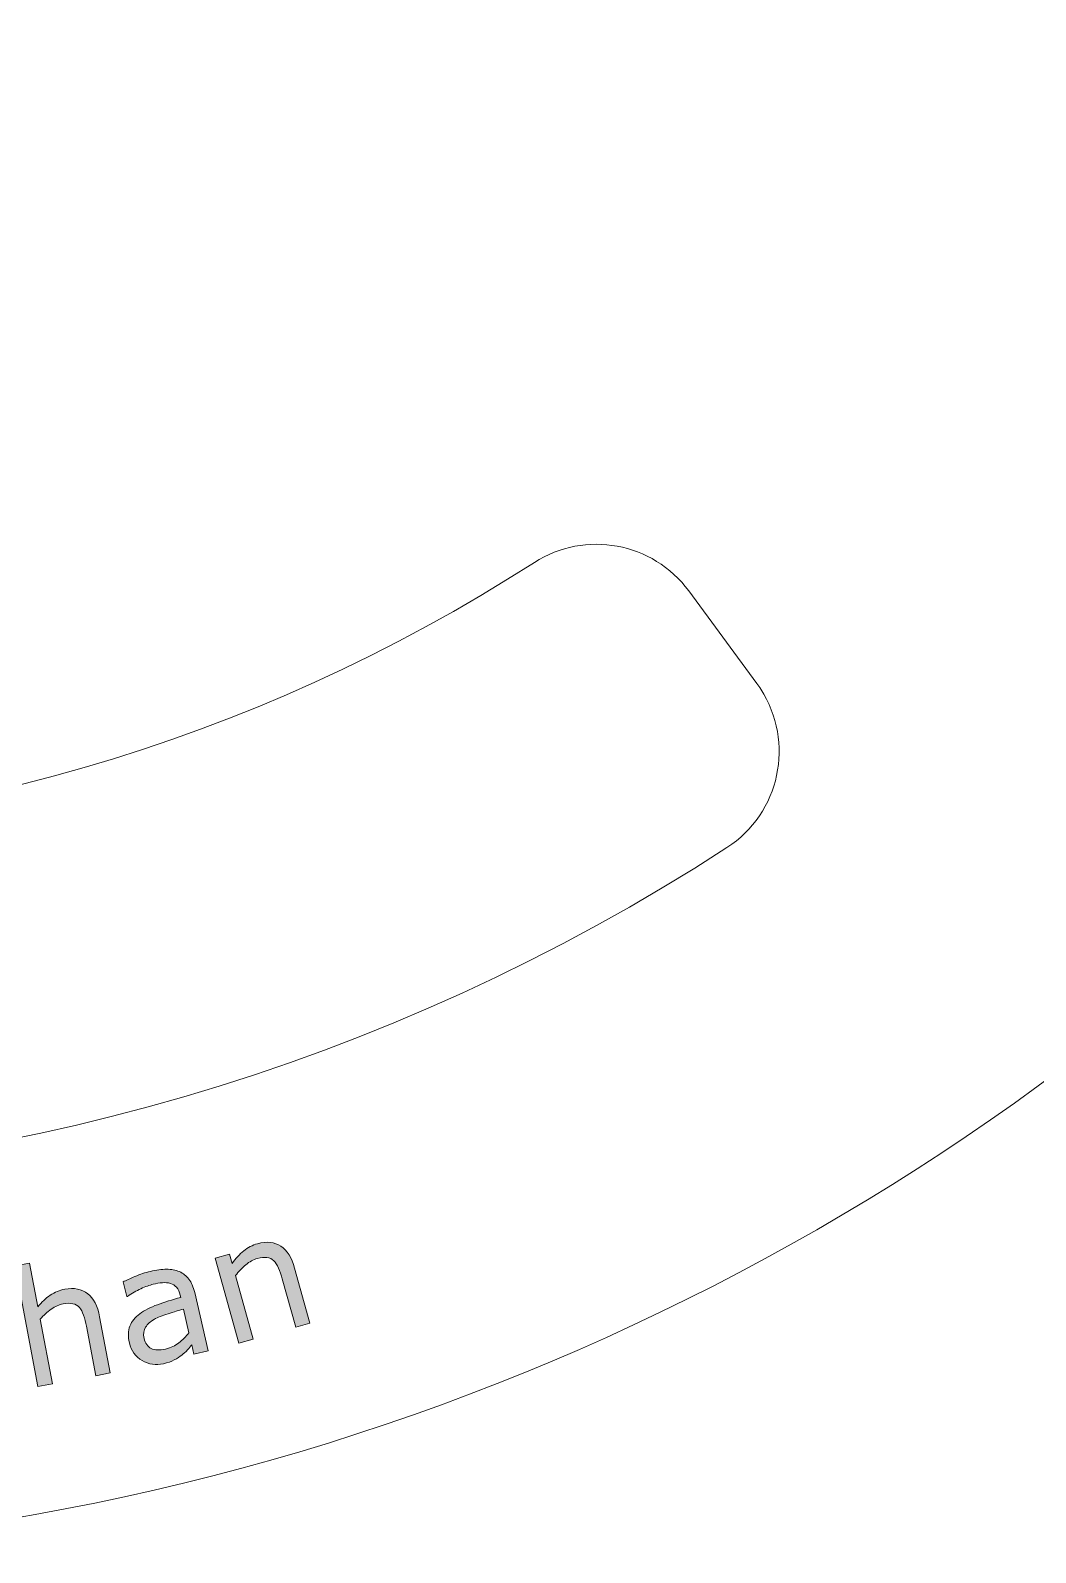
# Model space of a CAD drawing. Header units: inches. Extents: x -62 to 106, y -38 to 151.
# Drawn here: x 70.77 to 88.3, y 65.85 to 92.4 of the extents above; entities that cross this region are included whole.
import ezdxf

# ---------------------------------------------------------------- set-up
doc = ezdxf.new("R2010")
doc.units = ezdxf.units.IN
doc.header["$MEASUREMENT"] = 0
doc.layers.add('______', color=7, linetype='Continuous')
doc.layers.add('注釈', color=7, linetype='Continuous')

# ---------------------------------------------------------------- blocks, each defined once
blk = doc.blocks.new('block 2')
at = {"layer": '______', "lineweight": 0}
blk.add_open_spline([(105.832, 108.352), (105.832, 131.824), (86.804, 150.852), (63.332, 150.852), (39.859, 150.852), (20.832, 131.824), (20.832, 108.352), (20.832, 84.879), (39.859, 65.851), (63.332, 65.851), (86.804, 65.851), (105.832, 84.879), (105.832, 108.352), (105.832, 108.352), (105.832, 108.352), (105.832, 108.352)], degree=3, knots=[0, 0, 0, 0, 1, 1, 1, 2, 2, 2, 3, 3, 3, 4, 4, 4, 5, 5, 5, 5], dxfattribs=at)
blk = doc.blocks.new('block 5')
at = {"layer": '______', "lineweight": 0}
blk.add_open_spline([(43.744, 78.147), (55.659, 70.42), (71.004, 70.42), (82.919, 78.147)], degree=3, dxfattribs=at)
blk = doc.blocks.new('block 7')
at = {"layer": '______', "lineweight": 0}
blk.add_open_spline([(82.919, 78.147), (83.846, 78.748), (84.11, 79.986), (83.509, 80.913), (83.488, 80.946), (83.466, 80.978), (83.442, 81.01)], degree=3, knots=[0, 0, 0, 0, 1, 1, 1, 2, 2, 2, 2], dxfattribs=at)
blk = doc.blocks.new('block 8')
at = {"layer": '______', "lineweight": 0}
blk.add_lwpolyline([(82.255, 82.624), (83.442, 81.01)], dxfattribs=at)
blk = doc.blocks.new('block 9')
at = {"layer": '______', "lineweight": 0}
blk.add_open_spline([(82.255, 82.624), (81.629, 83.474), (80.45, 83.692), (79.562, 83.121)], degree=3, dxfattribs=at)
blk = doc.blocks.new('block 10')
at = {"layer": '______', "lineweight": 0}
blk.add_open_spline([(47.101, 83.121), (56.987, 76.761), (69.676, 76.761), (79.562, 83.121)], degree=3, dxfattribs=at)
blk = doc.blocks.new('block 200')
at = {"layer": '注釈'}
h = blk.add_hatch(color=7, dxfattribs=at)
h.dxf.hatch_style = 2
edge = h.paths.add_edge_path()
edge.add_spline(control_points=[(75.649, 69.85), (75.649, 69.85), (75.4, 69.781), (75.4, 69.781), (75.4, 69.781), (75.166, 70.625), (75.166, 70.625), (75.146, 70.693), (75.125, 70.756), (75.101, 70.814), (75.076, 70.871), (75.049, 70.914), (75.018, 70.942), (74.985, 70.973), (74.946, 70.992), (74.899, 70.998), (74.852, 71.005), (74.796, 70.999), (74.73, 70.98), (74.661, 70.962), (74.595, 70.925), (74.53, 70.871), (74.465, 70.817), (74.406, 70.754), (74.352, 70.683), (74.352, 70.683), (74.659, 69.575), (74.659, 69.575), (74.659, 69.575), (74.409, 69.506), (74.409, 69.506), (74.409, 69.506), (73.998, 70.989), (73.998, 70.989), (73.998, 70.989), (74.248, 71.058), (74.248, 71.058), (74.248, 71.058), (74.293, 70.894), (74.293, 70.894), (74.353, 70.98), (74.42, 71.053), (74.493, 71.112), (74.566, 71.172), (74.647, 71.213), (74.734, 71.238), (74.894, 71.282), (75.03, 71.268), (75.141, 71.194), (75.252, 71.121), (75.333, 70.994), (75.382, 70.813), (75.382, 70.813), (75.649, 69.85), (75.649, 69.85)], knot_values=[0, 0, 0, 0, 1, 1, 1, 2, 2, 2, 3, 3, 3, 4, 4, 4, 5, 5, 5, 6, 6, 6, 7, 7, 7, 8, 8, 8, 9, 9, 9, 10, 10, 10, 11, 11, 11, 12, 12, 12, 13, 13, 13, 14, 14, 14, 15, 15, 15, 16, 16, 16, 17, 17, 17, 18, 18, 18, 18], degree=3, periodic=1)
h = blk.add_hatch(color=7, dxfattribs=at)
h.dxf.hatch_style = 2
edge = h.paths.add_edge_path()
edge.add_spline(control_points=[(72.166, 68.985), (72.166, 68.985), (71.912, 68.936), (71.912, 68.936), (71.912, 68.936), (71.75, 69.798), (71.75, 69.798), (71.736, 69.867), (71.72, 69.932), (71.7, 69.991), (71.681, 70.051), (71.657, 70.095), (71.629, 70.126), (71.599, 70.159), (71.562, 70.181), (71.515, 70.192), (71.469, 70.203), (71.413, 70.201), (71.344, 70.189), (71.276, 70.175), (71.206, 70.145), (71.136, 70.096), (71.067, 70.048), (71.003, 69.99), (70.943, 69.924), (70.943, 69.924), (71.156, 68.794), (71.156, 68.794), (71.156, 68.794), (70.901, 68.746), (70.901, 68.746), (70.901, 68.746), (70.505, 70.854), (70.505, 70.854), (70.505, 70.854), (70.759, 70.901), (70.759, 70.901), (70.759, 70.901), (70.903, 70.139), (70.903, 70.139), (70.97, 70.22), (71.042, 70.287), (71.12, 70.34), (71.198, 70.393), (71.282, 70.428), (71.371, 70.445), (71.535, 70.475), (71.668, 70.45), (71.773, 70.367), (71.877, 70.285), (71.946, 70.151), (71.981, 69.966), (71.981, 69.966), (72.166, 68.985), (72.166, 68.985)], knot_values=[0, 0, 0, 0, 1, 1, 1, 2, 2, 2, 3, 3, 3, 4, 4, 4, 5, 5, 5, 6, 6, 6, 7, 7, 7, 8, 8, 8, 9, 9, 9, 10, 10, 10, 11, 11, 11, 12, 12, 12, 13, 13, 13, 14, 14, 14, 15, 15, 15, 16, 16, 16, 17, 17, 17, 18, 18, 18, 18], degree=3, periodic=1)
h = blk.add_hatch(color=7, dxfattribs=at)
h.dxf.hatch_style = 2
edge = h.paths.add_edge_path()
edge.add_spline(control_points=[(73.875, 69.371), (73.875, 69.371), (73.624, 69.313), (73.624, 69.313), (73.624, 69.313), (73.587, 69.472), (73.587, 69.472), (73.568, 69.452), (73.543, 69.424), (73.511, 69.387), (73.479, 69.351), (73.448, 69.321), (73.416, 69.297), (73.378, 69.266), (73.334, 69.238), (73.283, 69.211), (73.231, 69.185), (73.169, 69.163), (73.095, 69.146), (72.96, 69.115), (72.836, 69.133), (72.721, 69.2), (72.606, 69.268), (72.533, 69.371), (72.5, 69.51), (72.474, 69.624), (72.477, 69.721), (72.509, 69.803), (72.542, 69.884), (72.598, 69.956), (72.68, 70.017), (72.762, 70.078), (72.865, 70.131), (72.99, 70.175), (73.114, 70.219), (73.249, 70.262), (73.394, 70.303), (73.394, 70.303), (73.385, 70.342), (73.385, 70.342), (73.372, 70.399), (73.351, 70.445), (73.322, 70.478), (73.293, 70.51), (73.257, 70.533), (73.214, 70.546), (73.174, 70.558), (73.128, 70.562), (73.076, 70.558), (73.024, 70.553), (72.971, 70.545), (72.916, 70.532), (72.85, 70.516), (72.778, 70.491), (72.701, 70.454), (72.624, 70.418), (72.545, 70.373), (72.466, 70.32), (72.466, 70.32), (72.453, 70.317), (72.453, 70.317), (72.453, 70.317), (72.393, 70.573), (72.393, 70.573), (72.439, 70.598), (72.507, 70.629), (72.596, 70.667), (72.686, 70.705), (72.776, 70.734), (72.866, 70.755), (72.972, 70.779), (73.066, 70.792), (73.148, 70.793), (73.231, 70.793), (73.305, 70.779), (73.372, 70.751), (73.438, 70.723), (73.494, 70.68), (73.538, 70.621), (73.583, 70.562), (73.616, 70.485), (73.639, 70.388), (73.639, 70.388), (73.875, 69.371), (73.875, 69.371)], knot_values=[0, 0, 0, 0, 1, 1, 1, 2, 2, 2, 3, 3, 3, 4, 4, 4, 5, 5, 5, 6, 6, 6, 7, 7, 7, 8, 8, 8, 9, 9, 9, 10, 10, 10, 11, 11, 11, 12, 12, 12, 13, 13, 13, 14, 14, 14, 15, 15, 15, 16, 16, 16, 17, 17, 17, 18, 18, 18, 19, 19, 19, 20, 20, 20, 21, 21, 21, 22, 22, 22, 23, 23, 23, 24, 24, 24, 25, 25, 25, 26, 26, 26, 27, 27, 27, 28, 28, 28, 28], degree=3, periodic=1)
edge = h.paths.add_edge_path()
edge.add_spline(control_points=[(73.538, 69.682), (73.538, 69.682), (73.441, 70.099), (73.441, 70.099), (73.365, 70.077), (73.276, 70.049), (73.175, 70.016), (73.072, 69.983), (72.993, 69.95), (72.935, 69.92), (72.868, 69.882), (72.817, 69.836), (72.782, 69.783), (72.747, 69.729), (72.739, 69.664), (72.757, 69.588), (72.777, 69.502), (72.818, 69.443), (72.88, 69.412), (72.942, 69.381), (73.026, 69.377), (73.132, 69.402), (73.221, 69.423), (73.298, 69.459), (73.363, 69.51), (73.428, 69.562), (73.487, 69.619), (73.538, 69.682)], knot_values=[0, 0, 0, 0, 1, 1, 1, 2, 2, 2, 3, 3, 3, 4, 4, 4, 5, 5, 5, 6, 6, 6, 7, 7, 7, 8, 8, 8, 9, 9, 9, 9], degree=3, periodic=1)
at = {"layer": '注釈', "lineweight": 0}
for points, knots in [([(75.649, 69.85), (75.649, 69.85), (75.4, 69.781), (75.4, 69.781), (75.4, 69.781), (75.166, 70.625), (75.166, 70.625), (75.146, 70.693), (75.125, 70.756), (75.101, 70.814), (75.076, 70.871), (75.049, 70.914), (75.018, 70.942), (74.985, 70.973), (74.946, 70.992), (74.899, 70.998), (74.852, 71.005), (74.796, 70.999), (74.73, 70.98), (74.661, 70.962), (74.595, 70.925), (74.53, 70.871), (74.465, 70.817), (74.406, 70.754), (74.352, 70.683), (74.352, 70.683), (74.659, 69.575), (74.659, 69.575), (74.659, 69.575), (74.409, 69.506), (74.409, 69.506), (74.409, 69.506), (73.998, 70.989), (73.998, 70.989), (73.998, 70.989), (74.248, 71.058), (74.248, 71.058), (74.248, 71.058), (74.293, 70.894), (74.293, 70.894), (74.353, 70.98), (74.42, 71.053), (74.493, 71.112), (74.566, 71.172), (74.647, 71.213), (74.734, 71.238), (74.894, 71.282), (75.03, 71.268), (75.141, 71.194), (75.252, 71.121), (75.333, 70.994), (75.382, 70.813), (75.382, 70.813), (75.649, 69.85), (75.649, 69.85)], [0, 0, 0, 0, 1, 1, 1, 2, 2, 2, 3, 3, 3, 4, 4, 4, 5, 5, 5, 6, 6, 6, 7, 7, 7, 8, 8, 8, 9, 9, 9, 10, 10, 10, 11, 11, 11, 12, 12, 12, 13, 13, 13, 14, 14, 14, 15, 15, 15, 16, 16, 16, 17, 17, 17, 18, 18, 18, 18]), ([(72.166, 68.985), (72.166, 68.985), (71.912, 68.936), (71.912, 68.936), (71.912, 68.936), (71.75, 69.798), (71.75, 69.798), (71.736, 69.867), (71.72, 69.932), (71.7, 69.991), (71.681, 70.051), (71.657, 70.095), (71.629, 70.126), (71.599, 70.159), (71.562, 70.181), (71.515, 70.192), (71.469, 70.203), (71.413, 70.201), (71.344, 70.189), (71.276, 70.175), (71.206, 70.145), (71.136, 70.096), (71.067, 70.048), (71.003, 69.99), (70.943, 69.924), (70.943, 69.924), (71.156, 68.794), (71.156, 68.794), (71.156, 68.794), (70.901, 68.746), (70.901, 68.746), (70.901, 68.746), (70.505, 70.854), (70.505, 70.854), (70.505, 70.854), (70.759, 70.901), (70.759, 70.901), (70.759, 70.901), (70.903, 70.139), (70.903, 70.139), (70.97, 70.22), (71.042, 70.287), (71.12, 70.34), (71.198, 70.393), (71.282, 70.428), (71.371, 70.445), (71.535, 70.475), (71.668, 70.45), (71.773, 70.367), (71.877, 70.285), (71.946, 70.151), (71.981, 69.966), (71.981, 69.966), (72.166, 68.985), (72.166, 68.985)], [0, 0, 0, 0, 1, 1, 1, 2, 2, 2, 3, 3, 3, 4, 4, 4, 5, 5, 5, 6, 6, 6, 7, 7, 7, 8, 8, 8, 9, 9, 9, 10, 10, 10, 11, 11, 11, 12, 12, 12, 13, 13, 13, 14, 14, 14, 15, 15, 15, 16, 16, 16, 17, 17, 17, 18, 18, 18, 18]), ([(73.875, 69.371), (73.875, 69.371), (73.624, 69.313), (73.624, 69.313), (73.624, 69.313), (73.587, 69.472), (73.587, 69.472), (73.568, 69.452), (73.543, 69.424), (73.511, 69.387), (73.479, 69.351), (73.448, 69.321), (73.416, 69.297), (73.378, 69.266), (73.334, 69.238), (73.283, 69.211), (73.231, 69.185), (73.169, 69.163), (73.095, 69.146), (72.96, 69.115), (72.836, 69.133), (72.721, 69.2), (72.606, 69.268), (72.533, 69.371), (72.5, 69.51), (72.474, 69.624), (72.477, 69.721), (72.509, 69.803), (72.542, 69.884), (72.598, 69.956), (72.68, 70.017), (72.762, 70.078), (72.865, 70.131), (72.99, 70.175), (73.114, 70.219), (73.249, 70.262), (73.394, 70.303), (73.394, 70.303), (73.385, 70.342), (73.385, 70.342), (73.372, 70.399), (73.351, 70.445), (73.322, 70.478), (73.293, 70.51), (73.257, 70.533), (73.214, 70.546), (73.174, 70.558), (73.128, 70.562), (73.076, 70.558), (73.024, 70.553), (72.971, 70.545), (72.916, 70.532), (72.85, 70.516), (72.778, 70.491), (72.701, 70.454), (72.624, 70.418), (72.545, 70.373), (72.466, 70.32), (72.466, 70.32), (72.453, 70.317), (72.453, 70.317), (72.453, 70.317), (72.393, 70.573), (72.393, 70.573), (72.439, 70.598), (72.507, 70.629), (72.596, 70.667), (72.686, 70.705), (72.776, 70.734), (72.866, 70.755), (72.972, 70.779), (73.066, 70.792), (73.148, 70.793), (73.231, 70.793), (73.305, 70.779), (73.372, 70.751), (73.438, 70.723), (73.494, 70.68), (73.538, 70.621), (73.583, 70.562), (73.616, 70.485), (73.639, 70.388), (73.639, 70.388), (73.875, 69.371), (73.875, 69.371)], [0, 0, 0, 0, 1, 1, 1, 2, 2, 2, 3, 3, 3, 4, 4, 4, 5, 5, 5, 6, 6, 6, 7, 7, 7, 8, 8, 8, 9, 9, 9, 10, 10, 10, 11, 11, 11, 12, 12, 12, 13, 13, 13, 14, 14, 14, 15, 15, 15, 16, 16, 16, 17, 17, 17, 18, 18, 18, 19, 19, 19, 20, 20, 20, 21, 21, 21, 22, 22, 22, 23, 23, 23, 24, 24, 24, 25, 25, 25, 26, 26, 26, 27, 27, 27, 28, 28, 28, 28]), ([(73.538, 69.682), (73.538, 69.682), (73.441, 70.099), (73.441, 70.099), (73.365, 70.077), (73.276, 70.049), (73.175, 70.016), (73.072, 69.983), (72.993, 69.95), (72.935, 69.92), (72.868, 69.882), (72.817, 69.836), (72.782, 69.783), (72.747, 69.729), (72.739, 69.664), (72.757, 69.588), (72.777, 69.502), (72.818, 69.443), (72.88, 69.412), (72.942, 69.381), (73.026, 69.377), (73.132, 69.402), (73.221, 69.423), (73.298, 69.459), (73.363, 69.51), (73.428, 69.562), (73.487, 69.619), (73.538, 69.682)], [0, 0, 0, 0, 1, 1, 1, 2, 2, 2, 3, 3, 3, 4, 4, 4, 5, 5, 5, 6, 6, 6, 7, 7, 7, 8, 8, 8, 9, 9, 9, 9])]:
    blk.add_open_spline(points, degree=3, knots=knots, dxfattribs=at)

msp = doc.modelspace()

# ---------------------------------------------------------------- block references
at = {"layer": '______'}
for name in ['block 2', 'block 9', 'block 10', 'block 8', 'block 7', 'block 5']:
    msp.add_blockref(name, (0, 0), dxfattribs=at)
at = {"layer": '注釈'}
msp.add_blockref('block 200', (0, 0), dxfattribs=at)

doc.saveas('drawing.dxf')
